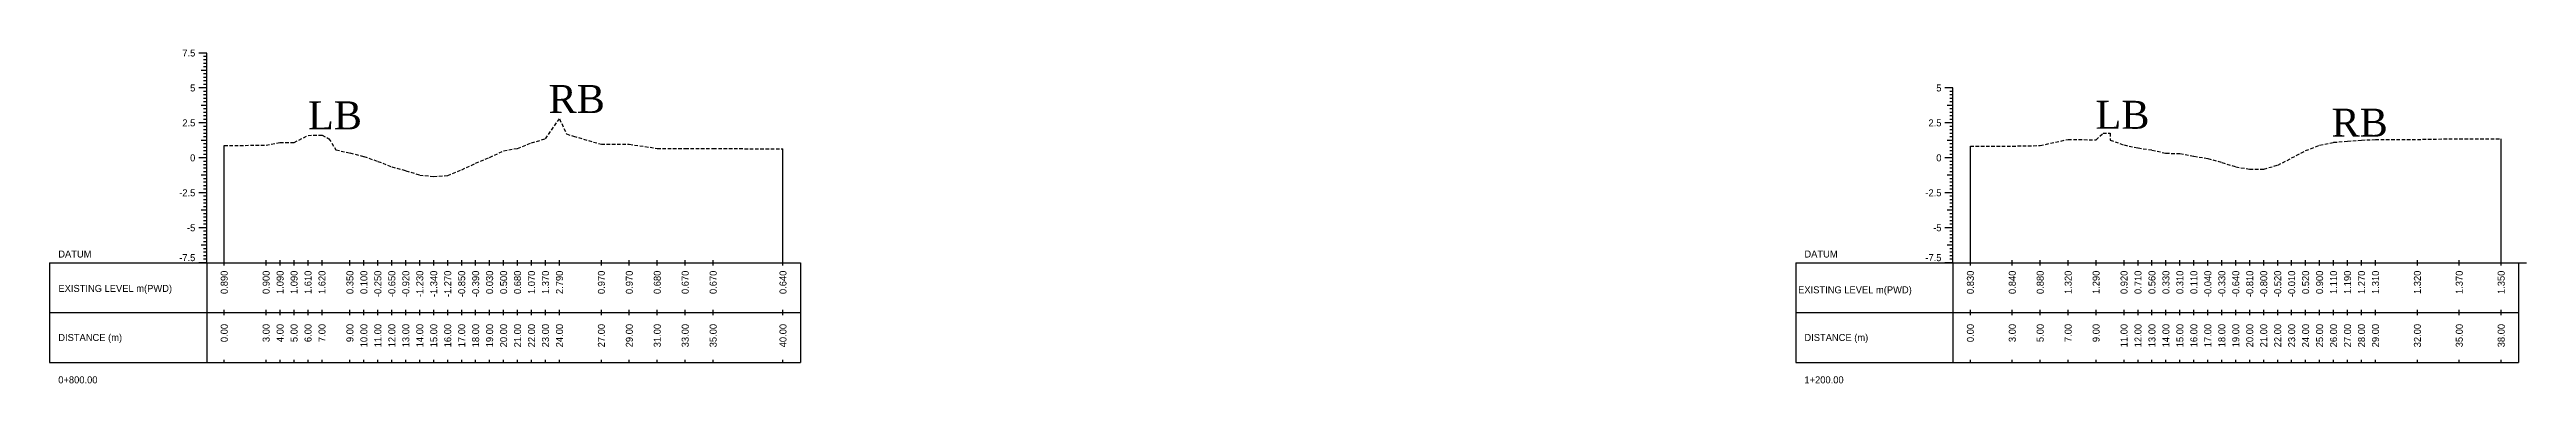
# Model space of a CAD drawing. Header units: inches. Extents: x 2552 to 3818, y -1499 to -1059.
# Drawn here: x 3011.4 to 3188.7, y -1239.3 to -1215.4 of the extents above; entities that cross this region are included whole.
import ezdxf
from ezdxf.enums import TextEntityAlignment as Align

# ---------------------------------------------------------------- set-up
doc = ezdxf.new("R2010")
doc.units = ezdxf.units.IN
doc.header["$MEASUREMENT"] = 0
doc.linetypes.add('HIDDEN', pattern=[0.375, 0.25, -0.125])
doc.layers.add('CS_Drawing', color=7, linetype='Continuous')
doc.layers.add('GL', color=3, linetype='HIDDEN')
doc.styles.add('romans', font='romans.shx')

msp = doc.modelspace()

# ---------------------------------------------------------------- linework, layer by layer
at = {"layer": 'CS_Drawing'}
for p, q in [((3022.63, -1215.67), (3022.06, -1215.67)), ((3022.63, -1215.67), (3022.23, -1215.67)), ((3022.63, -1215.67), (3022.4, -1215.67)), ((3022.63, -1215.92), (3022.4, -1215.92)), ((3022.63, -1216.17), (3022.4, -1216.17)), ((3022.63, -1230.67), (3022.63, -1215.67)), ((3022.63, -1216.92), (3022.23, -1216.92)), ((3022.63, -1216.42), (3022.4, -1216.42)), ((3022.63, -1216.67), (3022.4, -1216.67)), ((3022.63, -1216.92), (3022.4, -1216.92)), ((3022.63, -1217.17), (3022.4, -1217.17)), ((3022.63, -1217.42), (3022.4, -1217.42)), ((3022.63, -1217.67), (3022.4, -1217.67)), ((3022.63, -1217.92), (3022.4, -1217.92)), ((3022.63, -1218.17), (3022.06, -1218.17)), ((3022.63, -1218.17), (3022.23, -1218.17)), ((3022.63, -1219.42), (3022.23, -1219.42)), ((3022.63, -1218.17), (3022.4, -1218.17)), ((3022.63, -1218.42), (3022.4, -1218.42)), ((3022.63, -1218.67), (3022.4, -1218.67)), ((3022.63, -1218.92), (3022.4, -1218.92)), ((3022.63, -1219.17), (3022.4, -1219.17)), ((3022.63, -1219.42), (3022.4, -1219.42)), ((3022.63, -1219.67), (3022.4, -1219.67)), ((3147.63, -1218.17), (3147.06, -1218.17)), ((3147.63, -1218.17), (3147.23, -1218.17)), ((3147.63, -1219.42), (3147.23, -1219.42)), ((3147.63, -1218.17), (3147.4, -1218.17)), ((3147.63, -1218.42), (3147.4, -1218.42)), ((3147.63, -1218.67), (3147.4, -1218.67)), ((3147.63, -1218.92), (3147.4, -1218.92)), ((3147.63, -1219.17), (3147.4, -1219.17)), ((3147.63, -1219.42), (3147.4, -1219.42)), ((3147.63, -1219.67), (3147.4, -1219.67)), ((3147.63, -1230.67), (3147.63, -1218.17)), ((3022.63, -1220.67), (3022.06, -1220.67)), ((3022.63, -1220.67), (3022.23, -1220.67)), ((3022.63, -1219.92), (3022.4, -1219.92)), ((3022.63, -1220.17), (3022.4, -1220.17)), ((3022.63, -1220.42), (3022.4, -1220.42)), ((3022.63, -1220.67), (3022.4, -1220.67)), ((3022.63, -1220.92), (3022.4, -1220.92)), ((3022.63, -1221.17), (3022.4, -1221.17)), ((3022.63, -1221.42), (3022.4, -1221.42)), ((3022.63, -1221.67), (3022.4, -1221.67)), ((3147.63, -1220.67), (3147.06, -1220.67)), ((3147.63, -1220.67), (3147.23, -1220.67)), ((3147.63, -1219.92), (3147.4, -1219.92)), ((3147.63, -1220.17), (3147.4, -1220.17)), ((3147.63, -1220.42), (3147.4, -1220.42)), ((3147.63, -1220.67), (3147.4, -1220.67)), ((3147.63, -1220.92), (3147.4, -1220.92)), ((3147.63, -1221.17), (3147.4, -1221.17)), ((3147.63, -1221.42), (3147.4, -1221.42)), ((3147.63, -1221.67), (3147.4, -1221.67)), ((3022.63, -1223.17), (3022.06, -1223.17)), ((3022.63, -1221.92), (3022.23, -1221.92)), ((3022.63, -1223.17), (3022.23, -1223.17)), ((3022.63, -1221.92), (3022.4, -1221.92)), ((3022.63, -1222.17), (3022.4, -1222.17)), ((3022.63, -1222.42), (3022.4, -1222.42)), ((3022.63, -1222.67), (3022.4, -1222.67)), ((3022.63, -1222.92), (3022.4, -1222.92)), ((3022.63, -1223.17), (3022.4, -1223.17)), ((3022.63, -1223.42), (3022.4, -1223.42)), ((3023.88, -1230.67), (3023.88, -1222.28)), ((3063.88, -1230.67), (3063.88, -1222.53)), ((3147.63, -1223.17), (3147.06, -1223.17)), ((3147.63, -1221.92), (3147.23, -1221.92)), ((3147.63, -1223.17), (3147.23, -1223.17)), ((3147.63, -1221.92), (3147.4, -1221.92)), ((3147.63, -1222.17), (3147.4, -1222.17)), ((3147.63, -1222.42), (3147.4, -1222.42)), ((3147.63, -1222.67), (3147.4, -1222.67)), ((3147.63, -1222.92), (3147.4, -1222.92)), ((3147.63, -1223.17), (3147.4, -1223.17)), ((3147.63, -1223.42), (3147.4, -1223.42)), ((3148.88, -1230.67), (3148.88, -1222.34)), ((3186.88, -1230.67), (3186.88, -1221.82)), ((3022.63, -1224.42), (3022.23, -1224.42)), ((3022.63, -1223.67), (3022.4, -1223.67)), ((3022.63, -1223.92), (3022.4, -1223.92)), ((3022.63, -1224.17), (3022.4, -1224.17)), ((3022.63, -1224.42), (3022.4, -1224.42)), ((3022.63, -1224.67), (3022.4, -1224.67)), ((3022.63, -1224.92), (3022.4, -1224.92)), ((3022.63, -1225.17), (3022.4, -1225.17)), ((3147.63, -1224.42), (3147.23, -1224.42)), ((3147.63, -1223.67), (3147.4, -1223.67)), ((3147.63, -1223.92), (3147.4, -1223.92)), ((3147.63, -1224.17), (3147.4, -1224.17)), ((3147.63, -1224.42), (3147.4, -1224.42)), ((3147.63, -1224.67), (3147.4, -1224.67)), ((3147.63, -1224.92), (3147.4, -1224.92)), ((3147.63, -1225.17), (3147.4, -1225.17)), ((3022.63, -1225.67), (3022.06, -1225.67)), ((3022.63, -1225.67), (3022.23, -1225.67)), ((3022.63, -1226.92), (3022.23, -1226.92)), ((3022.63, -1225.42), (3022.4, -1225.42)), ((3022.63, -1225.67), (3022.4, -1225.67)), ((3022.63, -1225.92), (3022.4, -1225.92)), ((3022.63, -1226.17), (3022.4, -1226.17)), ((3022.63, -1226.42), (3022.4, -1226.42)), ((3022.63, -1226.67), (3022.4, -1226.67)), ((3022.63, -1226.92), (3022.4, -1226.92)), ((3147.63, -1225.67), (3147.06, -1225.67)), ((3147.63, -1225.67), (3147.23, -1225.67)), ((3147.63, -1226.92), (3147.23, -1226.92)), ((3147.63, -1225.42), (3147.4, -1225.42)), ((3147.63, -1225.67), (3147.4, -1225.67)), ((3147.63, -1225.92), (3147.4, -1225.92)), ((3147.63, -1226.17), (3147.4, -1226.17)), ((3147.63, -1226.42), (3147.4, -1226.42)), ((3147.63, -1226.67), (3147.4, -1226.67)), ((3147.63, -1226.92), (3147.4, -1226.92)), ((3022.63, -1228.17), (3022.06, -1228.17)), ((3022.63, -1228.17), (3022.23, -1228.17)), ((3022.63, -1227.17), (3022.4, -1227.17)), ((3022.63, -1227.42), (3022.4, -1227.42)), ((3022.63, -1227.67), (3022.4, -1227.67)), ((3022.63, -1227.92), (3022.4, -1227.92)), ((3022.63, -1228.17), (3022.4, -1228.17)), ((3022.63, -1228.42), (3022.4, -1228.42)), ((3022.63, -1228.67), (3022.4, -1228.67)), ((3147.63, -1228.17), (3147.06, -1228.17)), ((3147.63, -1228.17), (3147.23, -1228.17)), ((3147.63, -1227.17), (3147.4, -1227.17)), ((3147.63, -1227.42), (3147.4, -1227.42)), ((3147.63, -1227.67), (3147.4, -1227.67)), ((3147.63, -1227.92), (3147.4, -1227.92)), ((3147.63, -1228.17), (3147.4, -1228.17)), ((3147.63, -1228.42), (3147.4, -1228.42)), ((3147.63, -1228.67), (3147.4, -1228.67)), ((3022.63, -1229.42), (3022.23, -1229.42)), ((3022.63, -1228.92), (3022.4, -1228.92)), ((3022.63, -1229.17), (3022.4, -1229.17)), ((3022.63, -1229.42), (3022.4, -1229.42)), ((3022.63, -1229.67), (3022.4, -1229.67)), ((3022.63, -1229.92), (3022.4, -1229.92)), ((3022.63, -1230.17), (3022.4, -1230.17)), ((3022.63, -1230.42), (3022.4, -1230.42)), ((3023.88, -1230.86), (3023.88, -1230.49)), ((3026.88, -1230.86), (3026.88, -1230.49)), ((3027.88, -1230.86), (3027.88, -1230.49)), ((3028.88, -1230.86), (3028.88, -1230.49)), ((3029.88, -1230.86), (3029.88, -1230.49)), ((3030.88, -1230.86), (3030.88, -1230.49)), ((3032.88, -1230.86), (3032.88, -1230.49)), ((3033.88, -1230.86), (3033.88, -1230.49)), ((3034.88, -1230.86), (3034.88, -1230.49)), ((3035.88, -1230.86), (3035.88, -1230.49)), ((3036.88, -1230.86), (3036.88, -1230.49)), ((3037.88, -1230.86), (3037.88, -1230.49)), ((3038.88, -1230.86), (3038.88, -1230.49)), ((3039.88, -1230.86), (3039.88, -1230.49)), ((3040.88, -1230.86), (3040.88, -1230.49)), ((3041.88, -1230.86), (3041.88, -1230.49)), ((3042.88, -1230.86), (3042.88, -1230.49)), ((3043.88, -1230.86), (3043.88, -1230.49)), ((3044.88, -1230.86), (3044.88, -1230.49)), ((3045.88, -1230.86), (3045.88, -1230.49)), ((3046.88, -1230.86), (3046.88, -1230.49)), ((3047.88, -1230.86), (3047.88, -1230.49)), ((3050.88, -1230.86), (3050.88, -1230.49)), ((3052.88, -1230.86), (3052.88, -1230.49)), ((3054.88, -1230.86), (3054.88, -1230.49)), ((3056.88, -1230.86), (3056.88, -1230.49)), ((3058.88, -1230.86), (3058.88, -1230.49)), ((3063.88, -1230.86), (3063.88, -1230.49)), ((3147.63, -1229.42), (3147.23, -1229.42)), ((3147.63, -1228.92), (3147.4, -1228.92)), ((3147.63, -1229.17), (3147.4, -1229.17)), ((3147.63, -1229.42), (3147.4, -1229.42)), ((3147.63, -1229.67), (3147.4, -1229.67)), ((3147.63, -1229.92), (3147.4, -1229.92)), ((3147.63, -1230.17), (3147.4, -1230.17)), ((3147.63, -1230.42), (3147.4, -1230.42)), ((3148.88, -1230.86), (3148.88, -1230.49)), ((3151.88, -1230.86), (3151.88, -1230.49)), ((3153.88, -1230.86), (3153.88, -1230.49)), ((3155.88, -1230.86), (3155.88, -1230.49)), ((3157.88, -1230.86), (3157.88, -1230.49)), ((3159.88, -1230.86), (3159.88, -1230.49)), ((3160.88, -1230.86), (3160.88, -1230.49)), ((3161.88, -1230.86), (3161.88, -1230.49)), ((3162.88, -1230.86), (3162.88, -1230.49)), ((3163.88, -1230.86), (3163.88, -1230.49)), ((3164.88, -1230.86), (3164.88, -1230.49)), ((3165.88, -1230.86), (3165.88, -1230.49)), ((3166.88, -1230.86), (3166.88, -1230.49)), ((3167.88, -1230.86), (3167.88, -1230.49)), ((3168.88, -1230.86), (3168.88, -1230.49)), ((3169.88, -1230.86), (3169.88, -1230.49)), ((3170.88, -1230.86), (3170.88, -1230.49)), ((3171.88, -1230.86), (3171.88, -1230.49)), ((3172.88, -1230.86), (3172.88, -1230.49)), ((3173.88, -1230.86), (3173.88, -1230.49)), ((3174.88, -1230.86), (3174.88, -1230.49)), ((3175.88, -1230.86), (3175.88, -1230.49)), ((3176.88, -1230.86), (3176.88, -1230.49)), ((3177.88, -1230.86), (3177.88, -1230.49)), ((3180.88, -1230.86), (3180.88, -1230.49)), ((3183.88, -1230.86), (3183.88, -1230.49)), ((3186.88, -1230.86), (3186.88, -1230.49)), ((3011.38, -1230.67), (3022.63, -1230.67)), ((3011.38, -1230.67), (3011.38, -1237.8)), ((3022.63, -1230.67), (3022.06, -1230.67)), ((3022.63, -1230.67), (3022.23, -1230.67)), ((3022.63, -1230.67), (3022.4, -1230.67)), ((3022.63, -1230.67), (3065.13, -1230.67)), ((3022.63, -1230.67), (3022.63, -1237.8)), ((3065.13, -1230.67), (3065.13, -1237.8)), ((3136.38, -1230.67), (3147.63, -1230.67)), ((3136.38, -1230.67), (3136.38, -1237.8)), ((3147.63, -1230.67), (3147.06, -1230.67)), ((3147.63, -1230.67), (3147.23, -1230.67)), ((3147.63, -1230.67), (3147.4, -1230.67)), ((3147.63, -1230.67), (3188.13, -1230.67)), ((3147.63, -1230.67), (3147.63, -1237.8)), ((3188.13, -1230.67), (3188.69, -1230.67)), ((3188.13, -1230.67), (3188.52, -1230.67)), ((3188.13, -1230.67), (3188.35, -1230.67)), ((3188.13, -1230.67), (3188.13, -1237.8)), ((3023.88, -1234.42), (3023.88, -1234.05)), ((3026.88, -1234.42), (3026.88, -1234.05)), ((3027.88, -1234.42), (3027.88, -1234.05)), ((3028.88, -1234.42), (3028.88, -1234.05)), ((3029.88, -1234.42), (3029.88, -1234.05)), ((3030.88, -1234.42), (3030.88, -1234.05)), ((3032.88, -1234.42), (3032.88, -1234.05)), ((3033.88, -1234.42), (3033.88, -1234.05)), ((3034.88, -1234.42), (3034.88, -1234.05)), ((3035.88, -1234.42), (3035.88, -1234.05)), ((3036.88, -1234.42), (3036.88, -1234.05)), ((3037.88, -1234.42), (3037.88, -1234.05)), ((3038.88, -1234.42), (3038.88, -1234.05)), ((3039.88, -1234.42), (3039.88, -1234.05)), ((3040.88, -1234.42), (3040.88, -1234.05)), ((3041.88, -1234.42), (3041.88, -1234.05)), ((3042.88, -1234.42), (3042.88, -1234.05)), ((3043.88, -1234.42), (3043.88, -1234.05)), ((3044.88, -1234.42), (3044.88, -1234.05)), ((3045.88, -1234.42), (3045.88, -1234.05)), ((3046.88, -1234.42), (3046.88, -1234.05)), ((3047.88, -1234.42), (3047.88, -1234.05)), ((3050.88, -1234.42), (3050.88, -1234.05)), ((3052.88, -1234.42), (3052.88, -1234.05)), ((3054.88, -1234.42), (3054.88, -1234.05)), ((3056.88, -1234.42), (3056.88, -1234.05)), ((3058.88, -1234.42), (3058.88, -1234.05)), ((3063.88, -1234.42), (3063.88, -1234.05)), ((3148.88, -1234.42), (3148.88, -1234.05)), ((3151.88, -1234.42), (3151.88, -1234.05)), ((3153.88, -1234.42), (3153.88, -1234.05)), ((3155.88, -1234.42), (3155.88, -1234.05)), ((3157.88, -1234.42), (3157.88, -1234.05)), ((3159.88, -1234.42), (3159.88, -1234.05)), ((3160.88, -1234.42), (3160.88, -1234.05)), ((3161.88, -1234.42), (3161.88, -1234.05)), ((3162.88, -1234.42), (3162.88, -1234.05)), ((3163.88, -1234.42), (3163.88, -1234.05)), ((3164.88, -1234.42), (3164.88, -1234.05)), ((3165.88, -1234.42), (3165.88, -1234.05)), ((3166.88, -1234.42), (3166.88, -1234.05)), ((3167.88, -1234.42), (3167.88, -1234.05)), ((3168.88, -1234.42), (3168.88, -1234.05)), ((3169.88, -1234.42), (3169.88, -1234.05)), ((3170.88, -1234.42), (3170.88, -1234.05)), ((3171.88, -1234.42), (3171.88, -1234.05)), ((3172.88, -1234.42), (3172.88, -1234.05)), ((3173.88, -1234.42), (3173.88, -1234.05)), ((3174.88, -1234.42), (3174.88, -1234.05)), ((3175.88, -1234.42), (3175.88, -1234.05)), ((3176.88, -1234.42), (3176.88, -1234.05)), ((3177.88, -1234.42), (3177.88, -1234.05)), ((3180.88, -1234.42), (3180.88, -1234.05)), ((3183.88, -1234.42), (3183.88, -1234.05)), ((3186.88, -1234.42), (3186.88, -1234.05)), ((3011.38, -1234.24), (3022.63, -1234.24)), ((3022.63, -1234.24), (3065.13, -1234.24)), ((3022.63, -1234.24), (3065.13, -1234.24)), ((3136.38, -1234.24), (3147.63, -1234.24)), ((3147.63, -1234.24), (3188.13, -1234.24)), ((3147.63, -1234.24), (3188.13, -1234.24)), ((3023.88, -1237.8), (3023.88, -1237.61)), ((3026.88, -1237.8), (3026.88, -1237.61)), ((3027.88, -1237.8), (3027.88, -1237.61)), ((3028.88, -1237.8), (3028.88, -1237.61)), ((3029.88, -1237.8), (3029.88, -1237.61)), ((3030.88, -1237.8), (3030.88, -1237.61)), ((3032.88, -1237.8), (3032.88, -1237.61)), ((3033.88, -1237.8), (3033.88, -1237.61)), ((3034.88, -1237.8), (3034.88, -1237.61)), ((3035.88, -1237.8), (3035.88, -1237.61)), ((3036.88, -1237.8), (3036.88, -1237.61)), ((3037.88, -1237.8), (3037.88, -1237.61)), ((3038.88, -1237.8), (3038.88, -1237.61)), ((3039.88, -1237.8), (3039.88, -1237.61)), ((3040.88, -1237.8), (3040.88, -1237.61)), ((3041.88, -1237.8), (3041.88, -1237.61)), ((3042.88, -1237.8), (3042.88, -1237.61)), ((3043.88, -1237.8), (3043.88, -1237.61)), ((3044.88, -1237.8), (3044.88, -1237.61)), ((3045.88, -1237.8), (3045.88, -1237.61)), ((3046.88, -1237.8), (3046.88, -1237.61)), ((3047.88, -1237.8), (3047.88, -1237.61)), ((3050.88, -1237.8), (3050.88, -1237.61)), ((3052.88, -1237.8), (3052.88, -1237.61)), ((3054.88, -1237.8), (3054.88, -1237.61)), ((3056.88, -1237.8), (3056.88, -1237.61)), ((3058.88, -1237.8), (3058.88, -1237.61)), ((3063.88, -1237.8), (3063.88, -1237.61)), ((3148.88, -1237.8), (3148.88, -1237.61)), ((3151.88, -1237.8), (3151.88, -1237.61)), ((3153.88, -1237.8), (3153.88, -1237.61)), ((3155.88, -1237.8), (3155.88, -1237.61)), ((3157.88, -1237.8), (3157.88, -1237.61)), ((3159.88, -1237.8), (3159.88, -1237.61)), ((3160.88, -1237.8), (3160.88, -1237.61)), ((3161.88, -1237.8), (3161.88, -1237.61)), ((3162.88, -1237.8), (3162.88, -1237.61)), ((3163.88, -1237.8), (3163.88, -1237.61)), ((3164.88, -1237.8), (3164.88, -1237.61)), ((3165.88, -1237.8), (3165.88, -1237.61)), ((3166.88, -1237.8), (3166.88, -1237.61)), ((3167.88, -1237.8), (3167.88, -1237.61)), ((3168.88, -1237.8), (3168.88, -1237.61)), ((3169.88, -1237.8), (3169.88, -1237.61)), ((3170.88, -1237.8), (3170.88, -1237.61)), ((3171.88, -1237.8), (3171.88, -1237.61)), ((3172.88, -1237.8), (3172.88, -1237.61)), ((3173.88, -1237.8), (3173.88, -1237.61)), ((3174.88, -1237.8), (3174.88, -1237.61)), ((3175.88, -1237.8), (3175.88, -1237.61)), ((3176.88, -1237.8), (3176.88, -1237.61)), ((3177.88, -1237.8), (3177.88, -1237.61)), ((3180.88, -1237.8), (3180.88, -1237.61)), ((3183.88, -1237.8), (3183.88, -1237.61)), ((3186.88, -1237.8), (3186.88, -1237.61)), ((3011.38, -1237.8), (3022.63, -1237.8)), ((3022.63, -1237.8), (3065.13, -1237.8)), ((3136.38, -1237.8), (3147.63, -1237.8)), ((3147.63, -1237.8), (3188.13, -1237.8))]:
    msp.add_line(p, q, dxfattribs=at)
at = {"layer": 'GL'}
for points in [[(3023.88, -1222.28), (3026.88, -1222.27), (3027.88, -1222.08), (3028.88, -1222.08), (3029.88, -1221.56), (3030.88, -1221.55), (3031.38, -1221.8), (3031.88, -1222.6), (3032.88, -1222.82), (3033.88, -1223.07), (3034.88, -1223.42), (3035.88, -1223.82), (3036.88, -1224.09), (3037.88, -1224.4), (3038.88, -1224.51), (3039.88, -1224.44), (3040.88, -1224.02), (3041.88, -1223.56), (3042.88, -1223.14), (3043.88, -1222.67), (3044.88, -1222.49), (3045.88, -1222.1), (3046.88, -1221.8), (3047.88, -1220.38), (3048.38, -1221.46), (3048.88, -1221.62), (3050.88, -1222.2), (3052.88, -1222.2), (3054.88, -1222.49), (3056.88, -1222.5), (3058.88, -1222.5), (3063.88, -1222.53)], [(3148.88, -1222.34), (3151.88, -1222.33), (3153.88, -1222.29), (3155.88, -1221.85), (3157.88, -1221.88), (3158.38, -1221.4), (3158.88, -1221.4), (3158.88, -1221.9), (3159.88, -1222.25), (3160.88, -1222.46), (3161.88, -1222.61), (3162.88, -1222.84), (3163.88, -1222.86), (3164.88, -1223.06), (3165.88, -1223.21), (3166.88, -1223.5), (3167.88, -1223.81), (3168.88, -1223.98), (3169.88, -1223.97), (3170.88, -1223.69), (3171.88, -1223.18), (3172.88, -1222.65), (3173.88, -1222.27), (3174.88, -1222.06), (3175.88, -1221.98), (3176.88, -1221.9), (3177.88, -1221.86), (3180.88, -1221.85), (3183.88, -1221.8), (3186.88, -1221.82)]]:
    msp.add_lwpolyline(points, dxfattribs=at)

# ---------------------------------------------------------------- texts
at = {"char_height": 2, "width": 204.3733, "attachment_point": 1, "style": 'romans'}
for s, insert in [('{\\fTimes New Roman|b0|i0|c0|p18;RB}', (3047.1, -1217.96)), ('{\\fTimes New Roman|b0|i0|c0|p18;LB}', (3029.88, -1219.13)), ('{\\fTimes New Roman|b0|i0|c0|p18;LB}', (3157.84, -1219.09)), ('{\\fTimes New Roman|b0|i0|c0|p18;RB}', (3174.73, -1219.65))]:
    msp.add_mtext(s, dxfattribs=dict(at, insert=insert))
at = {"layer": 'CS_Drawing'}
for s, p in [('7.5', (3021.81, -1215.67)), ('5', (3021.81, -1218.17)), ('5', (3146.81, -1218.17)), ('2.5', (3021.81, -1220.67)), ('2.5', (3146.81, -1220.67)), ('0', (3021.81, -1223.17)), ('0', (3146.81, -1223.17)), ('-2.5', (3021.81, -1225.67)), ('-2.5', (3146.81, -1225.67)), ('-5', (3021.81, -1228.17)), ('-5', (3146.81, -1228.17))]:
    msp.add_text(s, height=0.5, dxfattribs=at).set_placement(p, align=Align.MIDDLE_RIGHT)
for s, p in [('DATUM', (3012, -1230.05)), ('DATUM', (3137, -1230.05)), ('EXISTING LEVEL m(PWD)', (3012.01, -1232.51)), ('EXISTING LEVEL m(PWD)', (3136.55, -1232.61)), ('DISTANCE (m)', (3012, -1236.02)), ('DISTANCE (m)', (3137, -1236.02)), ('0+800.00', (3012, -1239.05)), ('1+200.00', (3137, -1239.05))]:
    msp.add_text(s, height=0.5, dxfattribs=at).set_placement(p, align=Align.MIDDLE_LEFT)
for p in [(3021.81, -1230.56), (3146.81, -1230.56)]:
    msp.add_text('-7.5', height=0.5, dxfattribs=at).set_placement(p, align=Align.RIGHT)
for s, p in [('0.890', (3023.88, -1231.24)), ('0.900', (3026.88, -1231.24)), ('1.090', (3027.88, -1231.24)), ('1.090', (3028.88, -1231.24)), ('1.610', (3029.88, -1231.24)), ('1.620', (3030.88, -1231.24)), ('0.350', (3032.88, -1231.24)), ('0.100', (3033.88, -1231.24)), ('-0.250', (3034.88, -1231.24)), ('-0.650', (3035.88, -1231.24)), ('-0.920', (3036.88, -1231.24)), ('-1.230', (3037.88, -1231.24)), ('-1.340', (3038.88, -1231.24)), ('-1.270', (3039.88, -1231.24)), ('-0.850', (3040.88, -1231.24)), ('-0.390', (3041.88, -1231.24)), ('0.030', (3042.88, -1231.24)), ('0.500', (3043.88, -1231.24)), ('0.680', (3044.88, -1231.24)), ('1.070', (3045.88, -1231.24)), ('1.370', (3046.88, -1231.24)), ('2.790', (3047.88, -1231.24)), ('0.970', (3050.88, -1231.24)), ('0.970', (3052.88, -1231.24)), ('0.680', (3054.88, -1231.24)), ('0.670', (3056.88, -1231.24)), ('0.670', (3058.88, -1231.24)), ('0.640', (3063.88, -1231.24)), ('0.830', (3148.88, -1231.24)), ('0.840', (3151.88, -1231.24)), ('0.880', (3153.88, -1231.24)), ('1.320', (3155.88, -1231.24)), ('1.290', (3157.88, -1231.24)), ('0.920', (3159.88, -1231.24)), ('0.710', (3160.88, -1231.24)), ('0.560', (3161.88, -1231.24)), ('0.330', (3162.88, -1231.24)), ('0.310', (3163.88, -1231.24)), ('0.110', (3164.88, -1231.24)), ('-0.040', (3165.88, -1231.24)), ('-0.330', (3166.88, -1231.24)), ('-0.640', (3167.88, -1231.24)), ('-0.810', (3168.88, -1231.24)), ('-0.800', (3169.88, -1231.24)), ('-0.520', (3170.88, -1231.24)), ('-0.010', (3171.88, -1231.24)), ('0.520', (3172.88, -1231.24)), ('0.900', (3173.88, -1231.24)), ('1.110', (3174.88, -1231.24)), ('1.190', (3175.88, -1231.24)), ('1.270', (3176.88, -1231.24)), ('1.310', (3177.88, -1231.24)), ('1.320', (3180.88, -1231.24)), ('1.370', (3183.88, -1231.24)), ('1.350', (3186.88, -1231.24)), ('0.00', (3023.88, -1235.05)), ('3.00', (3026.88, -1235.05)), ('4.00', (3027.88, -1235.05)), ('5.00', (3028.88, -1235.05)), ('6.00', (3029.88, -1235.05)), ('7.00', (3030.88, -1235.05)), ('9.00', (3032.88, -1235.05)), ('10.00', (3033.88, -1235.05)), ('11.00', (3034.88, -1235.05)), ('12.00', (3035.88, -1235.05)), ('13.00', (3036.88, -1235.05)), ('14.00', (3037.88, -1235.05)), ('15.00', (3038.88, -1235.05)), ('16.00', (3039.88, -1235.05)), ('17.00', (3040.88, -1235.05)), ('18.00', (3041.88, -1235.05)), ('19.00', (3042.88, -1235.05)), ('20.00', (3043.88, -1235.05)), ('21.00', (3044.88, -1235.05)), ('22.00', (3045.88, -1235.05)), ('23.00', (3046.88, -1235.05)), ('24.00', (3047.88, -1235.05)), ('27.00', (3050.88, -1235.05)), ('29.00', (3052.88, -1235.05)), ('31.00', (3054.88, -1235.05)), ('33.00', (3056.88, -1235.05)), ('35.00', (3058.88, -1235.05)), ('40.00', (3063.88, -1235.05)), ('0.00', (3148.88, -1235.05)), ('3.00', (3151.88, -1235.05)), ('5.00', (3153.88, -1235.05)), ('7.00', (3155.88, -1235.05)), ('9.00', (3157.88, -1235.05)), ('11.00', (3159.88, -1235.05)), ('12.00', (3160.88, -1235.05)), ('13.00', (3161.88, -1235.05)), ('14.00', (3162.88, -1235.05)), ('15.00', (3163.88, -1235.05)), ('16.00', (3164.88, -1235.05)), ('17.00', (3165.88, -1235.05)), ('18.00', (3166.88, -1235.05)), ('19.00', (3167.88, -1235.05)), ('20.00', (3168.88, -1235.05)), ('21.00', (3169.88, -1235.05)), ('22.00', (3170.88, -1235.05)), ('23.00', (3171.88, -1235.05)), ('24.00', (3172.88, -1235.05)), ('25.00', (3173.88, -1235.05)), ('26.00', (3174.88, -1235.05)), ('27.00', (3175.88, -1235.05)), ('28.00', (3176.88, -1235.05)), ('29.00', (3177.88, -1235.05)), ('32.00', (3180.88, -1235.05)), ('35.00', (3183.88, -1235.05)), ('38.00', (3186.88, -1235.05))]:
    msp.add_text(s, height=0.5, rotation=90, dxfattribs=at).set_placement(p, align=Align.MIDDLE_RIGHT)

doc.saveas('drawing.dxf')
